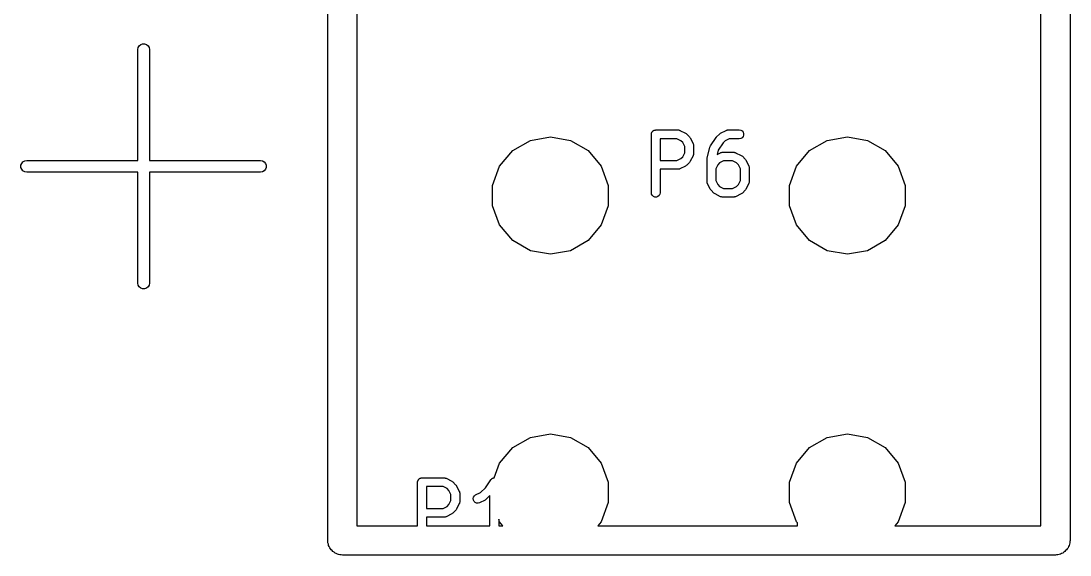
# Model space of a CAD drawing. Extents: x 0 to 76, y -93 to 10.
# Drawn here: x 0.9 to 18.85, y -17.65 to -8.51 of the extents above; entities that cross this region are included whole.
import ezdxf

# ---------------------------------------------------------------- set-up
doc = ezdxf.new("R2010")
doc.units = 0
doc.header["$MEASUREMENT"] = 0
doc.layers.add('BLACK', color=7, linetype='CONTINUOUS')

msp = doc.modelspace()

# ---------------------------------------------------------------- linework, layer by layer
at = {"layer": 'Black'}
for p, q in [((6.15, -17.4), (6.15, 9.5)), ((18.85, 9.5), (18.85, -17.4)), ((6.65, -0.35), (6.65, -17.15)), ((18.35, -17.15), (18.35, -0.35)), ((2.9, -9), (2.90603, -8.9658)), ((2.90603, -8.9658), (2.9234, -8.93572)), ((2.9234, -8.93572), (2.95, -8.9134)), ((2.95, -8.9134), (2.98263, -8.90152)), ((2.98263, -8.90152), (3.01736, -8.90152)), ((3.01736, -8.90152), (3.05, -8.9134)), ((3.05, -8.9134), (3.0766, -8.93572)), ((3.0766, -8.93572), (3.09397, -8.9658)), ((3.09397, -8.9658), (3.1, -9)), ((2.9, -10.9), (2.9, -9)), ((3.1, -9), (3.1, -10.9)), ((11.697, -10.4149), (11.7012, -10.4099)), ((11.7012, -10.4099), (11.7045, -10.4042)), ((11.7045, -10.4042), (11.7095, -10.4)), ((11.7095, -10.4), (11.7137, -10.3949)), ((11.7137, -10.3949), (11.7194, -10.3916)), ((11.7194, -10.3916), (11.7244, -10.3874)), ((11.7244, -10.3874), (11.7306, -10.3852)), ((11.7306, -10.3852), (11.7363, -10.3819)), ((11.7363, -10.3819), (11.7427, -10.3808)), ((11.7427, -10.3808), (11.7489, -10.3785)), ((11.7489, -10.3785), (11.7554, -10.3785)), ((11.7554, -10.3785), (11.7619, -10.3774)), ((11.7619, -10.3774), (12.1429, -10.3774)), ((12.1429, -10.3774), (12.1471, -10.3781)), ((12.1471, -10.3781), (12.1514, -10.3779)), ((12.1514, -10.3779), (12.1599, -10.3804)), ((12.1599, -10.3804), (12.1685, -10.3819)), ((12.1685, -10.3819), (12.1723, -10.3841)), ((12.1723, -10.3841), (12.1764, -10.3853)), ((12.1764, -10.3853), (12.2716, -10.4329)), ((12.8712, -10.4329), (12.9665, -10.3853)), ((12.9665, -10.3853), (12.9706, -10.3841)), ((12.9706, -10.3841), (12.9743, -10.3819)), ((12.9743, -10.3819), (12.983, -10.3804)), ((12.983, -10.3804), (12.9914, -10.3779)), ((12.9914, -10.3779), (12.9957, -10.3781)), ((12.9957, -10.3781), (13, -10.3774)), ((13, -10.3774), (13.1905, -10.3774)), ((13.1905, -10.3774), (13.2161, -10.3819)), ((13.2161, -10.3819), (13.2387, -10.3949)), ((13.2387, -10.3949), (13.2554, -10.4149)), ((9.31476, -10.731), (9.61667, -10.5567)), ((9.61667, -10.5567), (9.96, -10.4962)), ((9.96, -10.4962), (10.3033, -10.5567)), ((10.3033, -10.5567), (10.6052, -10.731)), ((11.6869, -10.4524), (11.688, -10.4459)), ((11.6869, -11.4524), (11.6869, -10.4524)), ((11.688, -10.4394), (11.6903, -10.4332)), ((11.688, -10.4459), (11.688, -10.4394)), ((11.6903, -10.4332), (11.6914, -10.4267)), ((11.6914, -10.4267), (11.6947, -10.421)), ((11.6947, -10.421), (11.697, -10.4149)), ((11.8369, -10.5274), (11.8369, -10.9012)), ((12.1252, -10.5274), (11.8369, -10.5274)), ((12.1937, -10.5616), (12.1252, -10.5274)), ((12.2241, -10.592), (12.1937, -10.5616)), ((12.2716, -10.4329), (12.2813, -10.4401)), ((12.2813, -10.4401), (12.2911, -10.447)), ((12.2911, -10.447), (12.3387, -10.4946)), ((12.3387, -10.4946), (12.3456, -10.5044)), ((12.3456, -10.5044), (12.3528, -10.5141)), ((12.3528, -10.5141), (12.4004, -10.6093)), ((12.6995, -10.6489), (12.7947, -10.506)), ((12.7947, -10.506), (12.7999, -10.5007)), ((12.7999, -10.5007), (12.8041, -10.4946)), ((12.8041, -10.4946), (12.8517, -10.447)), ((12.8517, -10.447), (12.8616, -10.4401)), ((12.8616, -10.4401), (12.8712, -10.4329)), ((12.9492, -10.5616), (12.9154, -10.5954)), ((13.0177, -10.5274), (12.9492, -10.5616)), ((13.1905, -10.5274), (13.0177, -10.5274)), ((13.2161, -10.5229), (13.1905, -10.5274)), ((13.2387, -10.5098), (13.2161, -10.5229)), ((13.2554, -10.4899), (13.2387, -10.5098)), ((13.2554, -10.4149), (13.2643, -10.4394)), ((13.2643, -10.4654), (13.2554, -10.4899)), ((13.2643, -10.4394), (13.2643, -10.4654)), ((14.3948, -10.731), (14.6967, -10.5567)), ((14.6967, -10.5567), (15.04, -10.4962)), ((15.04, -10.4962), (15.3833, -10.5567)), ((15.3833, -10.5567), (15.6852, -10.731)), ((9.09067, -10.9981), (9.31476, -10.731)), ((10.6052, -10.731), (10.8293, -10.9981)), ((12.2583, -10.6606), (12.2241, -10.592)), ((12.2241, -10.8365), (12.2583, -10.768)), ((12.2583, -10.768), (12.2583, -10.6606)), ((12.4004, -10.6093), (12.4016, -10.6135)), ((12.4016, -10.6135), (12.4038, -10.6172)), ((12.4038, -10.6172), (12.4053, -10.6259)), ((12.4053, -10.6259), (12.4078, -10.6343)), ((12.4078, -10.6343), (12.4076, -10.6386)), ((12.4076, -10.6386), (12.4083, -10.6429)), ((12.4083, -10.6429), (12.4083, -10.7857)), ((12.6415, -10.8628), (12.6891, -10.6723)), ((12.6891, -10.6723), (12.6943, -10.6607)), ((12.6943, -10.6607), (12.6995, -10.6489)), ((12.8315, -10.7213), (12.813, -10.7954)), ((12.813, -10.7954), (12.8712, -10.7663)), ((12.9154, -10.5954), (12.8315, -10.7213)), ((12.8712, -10.7663), (12.8754, -10.765)), ((12.8754, -10.765), (12.8791, -10.7629)), ((12.8791, -10.7629), (12.8878, -10.7613)), ((12.8878, -10.7613), (12.8962, -10.7588)), ((12.8962, -10.7588), (12.9005, -10.7591)), ((12.9005, -10.7591), (12.9048, -10.7583)), ((12.9048, -10.7583), (13.0952, -10.7583)), ((13.0952, -10.7583), (13.0995, -10.7591)), ((13.0995, -10.7591), (13.1038, -10.7588)), ((13.1038, -10.7588), (13.1122, -10.7613)), ((13.1122, -10.7613), (13.1209, -10.7629)), ((13.1209, -10.7629), (13.1246, -10.765)), ((13.1246, -10.765), (13.1288, -10.7663)), ((13.1288, -10.7663), (13.224, -10.8139)), ((14.1707, -10.9981), (14.3948, -10.731)), ((15.6852, -10.731), (15.9093, -10.9981)), ((0.9134, -10.95), (0.93572, -10.9234)), ((0.93572, -10.9234), (0.9658, -10.906)), ((0.9658, -10.906), (1, -10.9)), ((1, -10.9), (2.9, -10.9)), ((3.1, -10.9), (5, -10.9)), ((5, -10.9), (5.0342, -10.906)), ((5.0342, -10.906), (5.06428, -10.9234)), ((5.06428, -10.9234), (5.0866, -10.95)), ((11.8369, -10.9012), (12.1252, -10.9012)), ((12.1252, -10.9012), (12.1937, -10.8669)), ((12.1937, -10.8669), (12.2241, -10.8365)), ((12.3387, -10.934), (12.2911, -10.9816)), ((12.3456, -10.9242), (12.3387, -10.934)), ((12.3528, -10.9145), (12.3456, -10.9242)), ((12.4004, -10.8193), (12.3528, -10.9145)), ((12.4016, -10.8151), (12.4004, -10.8193)), ((12.4038, -10.8114), (12.4016, -10.8151)), ((12.4053, -10.8027), (12.4038, -10.8114)), ((12.4078, -10.7943), (12.4053, -10.8027)), ((12.4083, -10.7857), (12.4076, -10.79)), ((12.4076, -10.79), (12.4078, -10.7943)), ((12.6393, -10.881), (12.6409, -10.8719)), ((12.6393, -11.2619), (12.6393, -10.881)), ((12.6409, -10.8719), (12.6415, -10.8628)), ((12.854, -10.9426), (12.8235, -10.973)), ((12.9225, -10.9083), (12.854, -10.9426)), ((13.0775, -10.9083), (12.9225, -10.9083)), ((13.146, -10.9426), (13.0775, -10.9083)), ((13.1765, -10.973), (13.146, -10.9426)), ((13.224, -10.8139), (13.2337, -10.821)), ((13.2337, -10.821), (13.2435, -10.8279)), ((13.2435, -10.8279), (13.2911, -10.8755)), ((13.2911, -10.8755), (13.298, -10.8854)), ((13.298, -10.8854), (13.3052, -10.895)), ((13.3052, -10.895), (13.3528, -10.9903)), ((0.90152, -10.9826), (0.9134, -10.95)), ((0.90152, -11.0174), (0.90152, -10.9826)), ((0.9134, -11.05), (0.90152, -11.0174)), ((0.93572, -11.0766), (0.9134, -11.05)), ((0.9658, -11.094), (0.93572, -11.0766)), ((1, -11.1), (0.9658, -11.094)), ((2.9, -11.1), (1, -11.1)), ((2.9, -13), (2.9, -11.1)), ((5, -11.1), (3.1, -11.1)), ((3.1, -11.1), (3.1, -13)), ((5.0342, -11.094), (5, -11.1)), ((5.06428, -11.0766), (5.0342, -11.094)), ((5.0866, -11.05), (5.06428, -11.0766)), ((5.0866, -10.95), (5.09848, -10.9826)), ((5.09848, -11.0174), (5.0866, -11.05)), ((5.09848, -10.9826), (5.09848, -11.0174)), ((8.97143, -11.3257), (9.09067, -10.9981)), ((10.8293, -10.9981), (10.9486, -11.3257)), ((12.1429, -11.0512), (11.8369, -11.0512)), ((11.8369, -11.0512), (11.8369, -11.4524)), ((12.1471, -11.0504), (12.1429, -11.0512)), ((12.1514, -11.0507), (12.1471, -11.0504)), ((12.1599, -11.0482), (12.1514, -11.0507)), ((12.1685, -11.0467), (12.1599, -11.0482)), ((12.1723, -11.0445), (12.1685, -11.0467)), ((12.1764, -11.0433), (12.1723, -11.0445)), ((12.2716, -10.9957), (12.1764, -11.0433)), ((12.2813, -10.9885), (12.2716, -10.9957)), ((12.2911, -10.9816), (12.2813, -10.9885)), ((12.8235, -10.973), (12.7893, -11.0415)), ((12.7893, -11.0415), (12.7893, -11.2442)), ((13.2107, -11.0415), (13.1765, -10.973)), ((13.2107, -11.2442), (13.2107, -11.0415)), ((13.3528, -10.9903), (13.354, -10.9944)), ((13.354, -10.9944), (13.3562, -10.9982)), ((13.3562, -10.9982), (13.3577, -11.0068)), ((13.3577, -11.0068), (13.3602, -11.0152)), ((13.3602, -11.0152), (13.36, -11.0196)), ((13.36, -11.0196), (13.3607, -11.0238)), ((13.3607, -11.0238), (13.3607, -11.2619)), ((14.0514, -11.3257), (14.1707, -10.9981)), ((15.9093, -10.9981), (16.0286, -11.3257)), ((12.64, -11.2662), (12.6393, -11.2619)), ((12.6398, -11.2705), (12.64, -11.2662)), ((12.6423, -11.2789), (12.6398, -11.2705)), ((12.6438, -11.2876), (12.6423, -11.2789)), ((12.646, -11.2913), (12.6438, -11.2876)), ((12.6472, -11.2954), (12.646, -11.2913)), ((12.6948, -11.3907), (12.6472, -11.2954)), ((12.7893, -11.2442), (12.8235, -11.3127)), ((13.1765, -11.3127), (13.2107, -11.2442)), ((13.3528, -11.2954), (13.3052, -11.3907)), ((13.354, -11.2913), (13.3528, -11.2954)), ((13.3562, -11.2876), (13.354, -11.2913)), ((13.3577, -11.2789), (13.3562, -11.2876)), ((13.3602, -11.2705), (13.3577, -11.2789)), ((13.3607, -11.2619), (13.36, -11.2662)), ((13.36, -11.2662), (13.3602, -11.2705)), ((8.97143, -11.6743), (8.97143, -11.3257)), ((10.9486, -11.3257), (10.9486, -11.6743)), ((11.6914, -11.478), (11.6869, -11.4524)), ((11.7045, -11.5006), (11.6914, -11.478)), ((11.8324, -11.478), (11.8194, -11.5006)), ((11.8369, -11.4524), (11.8324, -11.478)), ((12.702, -11.4003), (12.6948, -11.3907)), ((12.7089, -11.4102), (12.702, -11.4003)), ((12.7565, -11.4578), (12.7089, -11.4102)), ((12.7663, -11.4647), (12.7565, -11.4578)), ((12.776, -11.4718), (12.7663, -11.4647)), ((12.8712, -11.5195), (12.776, -11.4718)), ((12.8235, -11.3127), (12.854, -11.3431)), ((12.854, -11.3431), (12.9225, -11.3774)), ((12.9225, -11.3774), (13.0775, -11.3774)), ((13.0775, -11.3774), (13.146, -11.3431)), ((13.224, -11.4718), (13.1288, -11.5195)), ((13.146, -11.3431), (13.1765, -11.3127)), ((13.2337, -11.4647), (13.224, -11.4718)), ((13.2435, -11.4578), (13.2337, -11.4647)), ((13.2911, -11.4102), (13.2435, -11.4578)), ((13.298, -11.4003), (13.2911, -11.4102)), ((13.3052, -11.3907), (13.298, -11.4003)), ((14.0514, -11.6743), (14.0514, -11.3257)), ((16.0286, -11.3257), (16.0286, -11.6743)), ((11.7244, -11.5173), (11.7045, -11.5006)), ((11.7489, -11.5262), (11.7244, -11.5173)), ((11.7749, -11.5262), (11.7489, -11.5262)), ((11.7994, -11.5173), (11.7749, -11.5262)), ((11.8194, -11.5006), (11.7994, -11.5173)), ((12.8754, -11.5207), (12.8712, -11.5195)), ((12.8791, -11.5229), (12.8754, -11.5207)), ((12.8878, -11.5244), (12.8791, -11.5229)), ((12.8962, -11.5269), (12.8878, -11.5244)), ((12.9005, -11.5266), (12.8962, -11.5269)), ((12.9048, -11.5274), (12.9005, -11.5266)), ((13.0952, -11.5274), (12.9048, -11.5274)), ((13.0995, -11.5266), (13.0952, -11.5274)), ((13.1038, -11.5269), (13.0995, -11.5266)), ((13.1122, -11.5244), (13.1038, -11.5269)), ((13.1209, -11.5229), (13.1122, -11.5244)), ((13.1246, -11.5207), (13.1209, -11.5229)), ((13.1288, -11.5195), (13.1246, -11.5207)), ((9.09067, -12.0019), (8.97143, -11.6743)), ((10.9486, -11.6743), (10.8293, -12.0019)), ((14.1707, -12.0019), (14.0514, -11.6743)), ((16.0286, -11.6743), (15.9093, -12.0019)), ((9.31476, -12.269), (9.09067, -12.0019)), ((10.8293, -12.0019), (10.6052, -12.269)), ((14.3948, -12.269), (14.1707, -12.0019)), ((15.9093, -12.0019), (15.6852, -12.269)), ((9.61667, -12.4433), (9.31476, -12.269)), ((10.6052, -12.269), (10.3033, -12.4433)), ((14.6967, -12.4433), (14.3948, -12.269)), ((15.6852, -12.269), (15.3833, -12.4433)), ((9.96, -12.5038), (9.61667, -12.4433)), ((10.3033, -12.4433), (9.96, -12.5038)), ((15.04, -12.5038), (14.6967, -12.4433)), ((15.3833, -12.4433), (15.04, -12.5038)), ((2.90603, -13.0342), (2.9, -13)), ((2.9234, -13.0643), (2.90603, -13.0342)), ((2.95, -13.0866), (2.9234, -13.0643)), ((2.98263, -13.0985), (2.95, -13.0866)), ((3.01736, -13.0985), (2.98263, -13.0985)), ((3.05, -13.0866), (3.01736, -13.0985)), ((3.0766, -13.0643), (3.05, -13.0866)), ((3.09397, -13.0342), (3.0766, -13.0643)), ((3.1, -13), (3.09397, -13.0342)), ((9.61667, -15.6367), (9.96, -15.5762)), ((9.96, -15.5762), (10.3033, -15.6367)), ((14.6967, -15.6367), (15.04, -15.5762)), ((15.04, -15.5762), (15.3833, -15.6367)), ((9.31476, -15.811), (9.61667, -15.6367)), ((10.3033, -15.6367), (10.6052, -15.811)), ((14.3948, -15.811), (14.6967, -15.6367)), ((15.3833, -15.6367), (15.6852, -15.811)), ((9.09067, -16.0781), (9.31476, -15.811)), ((10.6052, -15.811), (10.8293, -16.0781)), ((14.1707, -16.0781), (14.3948, -15.811)), ((15.6852, -15.811), (15.9093, -16.0781)), ((8.99891, -16.3302), (9.09067, -16.0781)), ((10.8293, -16.0781), (10.9486, -16.4057)), ((14.0514, -16.4057), (14.1707, -16.0781)), ((15.9093, -16.0781), (16.0286, -16.4057)), ((7.73625, -16.3339), (7.74271, -16.3328)), ((7.74271, -16.3328), (7.74888, -16.3305)), ((7.74888, -16.3305), (7.75544, -16.3305)), ((7.75544, -16.3305), (7.7619, -16.3294)), ((7.7619, -16.3294), (8.14286, -16.3294)), ((8.14286, -16.3294), (8.14712, -16.3301)), ((8.14712, -16.3301), (8.15143, -16.3299)), ((8.15143, -16.3299), (8.15985, -16.3324)), ((8.15985, -16.3324), (8.16851, -16.3339)), ((8.97091, -16.3364), (8.97894, -16.3324)), ((8.97894, -16.3324), (8.98307, -16.3319)), ((8.98307, -16.3319), (8.98698, -16.3305)), ((8.98698, -16.3305), (8.99593, -16.3305)), ((8.99593, -16.3305), (8.99891, -16.3302)), ((7.6869, -16.4044), (7.68804, -16.3979)), ((7.6869, -17.15), (7.6869, -16.4044)), ((7.68804, -16.3914), (7.69029, -16.3852)), ((7.68804, -16.3979), (7.68804, -16.3914)), ((7.69029, -16.3852), (7.69143, -16.3787)), ((7.69143, -16.3787), (7.69471, -16.373)), ((7.69471, -16.373), (7.69695, -16.3669)), ((7.69695, -16.3669), (7.70117, -16.3619)), ((7.70117, -16.3619), (7.70445, -16.3562)), ((7.70445, -16.3562), (7.70948, -16.352)), ((7.70948, -16.352), (7.7137, -16.3469)), ((7.7137, -16.3469), (7.71938, -16.3436)), ((7.71938, -16.3436), (7.7244, -16.3394)), ((7.7244, -16.3394), (7.73057, -16.3372)), ((7.73057, -16.3372), (7.73625, -16.3339)), ((7.8369, -16.4794), (7.8369, -16.8532)), ((8.12515, -16.4794), (7.8369, -16.4794)), ((8.19367, -16.5136), (8.12515, -16.4794)), ((8.16851, -16.3339), (8.17226, -16.3361)), ((8.17226, -16.3361), (8.1764, -16.3373)), ((8.1764, -16.3373), (8.27164, -16.3849)), ((8.27164, -16.3849), (8.2813, -16.3921)), ((8.2813, -16.3921), (8.29113, -16.399)), ((8.29113, -16.399), (8.33875, -16.4466)), ((8.33875, -16.4466), (8.34563, -16.4564)), ((8.34563, -16.4564), (8.3528, -16.4661)), ((8.3528, -16.4661), (8.40042, -16.5613)), ((8.7651, -16.5808), (8.84648, -16.4995)), ((8.84648, -16.4995), (8.9376, -16.3628)), ((8.9376, -16.3628), (8.94047, -16.3598)), ((8.94047, -16.3598), (8.94255, -16.3562)), ((8.94255, -16.3562), (8.9494, -16.3504)), ((8.9494, -16.3504), (8.95559, -16.3439)), ((8.95559, -16.3439), (8.95932, -16.3421)), ((8.95932, -16.3421), (8.9625, -16.3394)), ((8.9625, -16.3394), (8.97091, -16.3364)), ((10.9486, -16.4057), (10.9486, -16.7543)), ((14.0514, -16.7543), (14.0514, -16.4057)), ((16.0286, -16.4057), (16.0286, -16.7543)), ((8.22408, -16.544), (8.19367, -16.5136)), ((8.25833, -16.6126), (8.22408, -16.544)), ((8.25833, -16.72), (8.25833, -16.6126)), ((8.40042, -16.5613), (8.40165, -16.5655)), ((8.40165, -16.5655), (8.40381, -16.5692)), ((8.40381, -16.5692), (8.40534, -16.5779)), ((8.40534, -16.5779), (8.40784, -16.5863)), ((8.40784, -16.5863), (8.40758, -16.5906)), ((8.40758, -16.5906), (8.40833, -16.5949)), ((8.40833, -16.5949), (8.40833, -16.7377)), ((8.63942, -16.6856), (8.64547, -16.6603)), ((8.6424, -16.7115), (8.63942, -16.6856)), ((8.64547, -16.6603), (8.65982, -16.6385)), ((8.65982, -16.6385), (8.68074, -16.623)), ((8.68074, -16.623), (8.7651, -16.5808)), ((8.925, -16.6331), (8.86256, -16.6955)), ((8.925, -17.15), (8.925, -16.6331)), ((7.8369, -16.8532), (8.12515, -16.8532)), ((8.12515, -16.8532), (8.19367, -16.8189)), ((8.19367, -16.8189), (8.22408, -16.7885)), ((8.22408, -16.7885), (8.25833, -16.72)), ((8.3528, -16.8665), (8.34563, -16.8762)), ((8.40042, -16.7713), (8.3528, -16.8665)), ((8.40165, -16.7671), (8.40042, -16.7713)), ((8.40381, -16.7634), (8.40165, -16.7671)), ((8.40534, -16.7547), (8.40381, -16.7634)), ((8.40784, -16.7463), (8.40534, -16.7547)), ((8.40833, -16.7377), (8.40758, -16.742)), ((8.40758, -16.742), (8.40784, -16.7463)), ((8.65405, -16.7348), (8.6424, -16.7115)), ((8.67296, -16.7527), (8.65405, -16.7348)), ((8.69686, -16.763), (8.67296, -16.7527)), ((8.72286, -16.7646), (8.69686, -16.763)), ((8.74783, -16.7572), (8.72286, -16.7646)), ((8.84306, -16.7096), (8.74783, -16.7572)), ((8.85272, -16.7024), (8.84306, -16.7096)), ((8.86256, -16.6955), (8.85272, -16.7024)), ((10.9486, -16.7543), (10.8293, -17.0819)), ((14.1707, -17.0819), (14.0514, -16.7543)), ((16.0286, -16.7543), (15.9093, -17.0819)), ((8.14286, -17.0032), (7.8369, -17.0032)), ((7.8369, -17.0032), (7.8369, -17.15)), ((8.14712, -17.0024), (8.14286, -17.0032)), ((8.15143, -17.0027), (8.14712, -17.0024)), ((8.15985, -17.0002), (8.15143, -17.0027)), ((8.16851, -16.9987), (8.15985, -17.0002)), ((8.17226, -16.9965), (8.16851, -16.9987)), ((8.1764, -16.9953), (8.17226, -16.9965)), ((8.27164, -16.9477), (8.1764, -16.9953)), ((8.2813, -16.9405), (8.27164, -16.9477)), ((8.29113, -16.9336), (8.2813, -16.9405)), ((8.33875, -16.886), (8.29113, -16.9336)), ((8.34563, -16.8762), (8.33875, -16.886)), ((9.09067, -17.0819), (9.075, -17.0389)), ((9.075, -17.0389), (9.075, -17.15)), ((6.65, -17.15), (7.6869, -17.15)), ((7.8369, -17.15), (8.925, -17.15)), ((9.075, -17.15), (9.1478, -17.15)), ((9.1478, -17.15), (9.09067, -17.0819)), ((10.8293, -17.0819), (10.7722, -17.15)), ((10.7722, -17.15), (14.1869, -17.15)), ((14.1869, -17.1013), (14.1707, -17.0819)), ((14.1869, -17.15), (14.1869, -17.1013)), ((15.9093, -17.0819), (15.8522, -17.15)), ((15.8522, -17.15), (18.35, -17.15)), ((6.1538, -17.4215), (6.15, -17.4)), ((18.85, -17.4), (18.8462, -17.4215)), ((6.1538, -17.4434), (6.1538, -17.4215)), ((6.16128, -17.464), (6.1538, -17.4434)), ((6.16508, -17.4855), (6.16128, -17.464)), ((6.17601, -17.5044), (6.16508, -17.4855)), ((6.18349, -17.525), (6.17601, -17.5044)), ((6.19755, -17.5418), (6.18349, -17.525)), ((6.20849, -17.5607), (6.19755, -17.5418)), ((6.22524, -17.5748), (6.20849, -17.5607)), ((6.2393, -17.5915), (6.22524, -17.5748)), ((18.7748, -17.5748), (18.7607, -17.5915)), ((18.7915, -17.5607), (18.7748, -17.5748)), ((18.8024, -17.5418), (18.7915, -17.5607)), ((18.8165, -17.525), (18.8024, -17.5418)), ((18.824, -17.5044), (18.8165, -17.525)), ((18.8349, -17.4855), (18.824, -17.5044)), ((18.8387, -17.464), (18.8349, -17.4855)), ((18.8462, -17.4434), (18.8387, -17.464)), ((18.8462, -17.4215), (18.8462, -17.4434)), ((6.25825, -17.6024), (6.2393, -17.5915)), ((6.275, -17.6165), (6.25825, -17.6024)), ((6.29555, -17.624), (6.275, -17.6165)), ((6.31449, -17.6349), (6.29555, -17.624)), ((6.33603, -17.6387), (6.31449, -17.6349)), ((6.35659, -17.6462), (6.33603, -17.6387)), ((6.37846, -17.6462), (6.35659, -17.6462)), ((6.4, -17.65), (6.37846, -17.6462)), ((18.6, -17.65), (6.4, -17.65)), ((18.6215, -17.6462), (18.6, -17.65)), ((18.6434, -17.6462), (18.6215, -17.6462)), ((18.664, -17.6387), (18.6434, -17.6462)), ((18.6855, -17.6349), (18.664, -17.6387)), ((18.7044, -17.624), (18.6855, -17.6349)), ((18.725, -17.6165), (18.7044, -17.624)), ((18.7418, -17.6024), (18.725, -17.6165)), ((18.7607, -17.5915), (18.7418, -17.6024))]:
    msp.add_line(p, q, dxfattribs=at)

doc.saveas('drawing.dxf')
